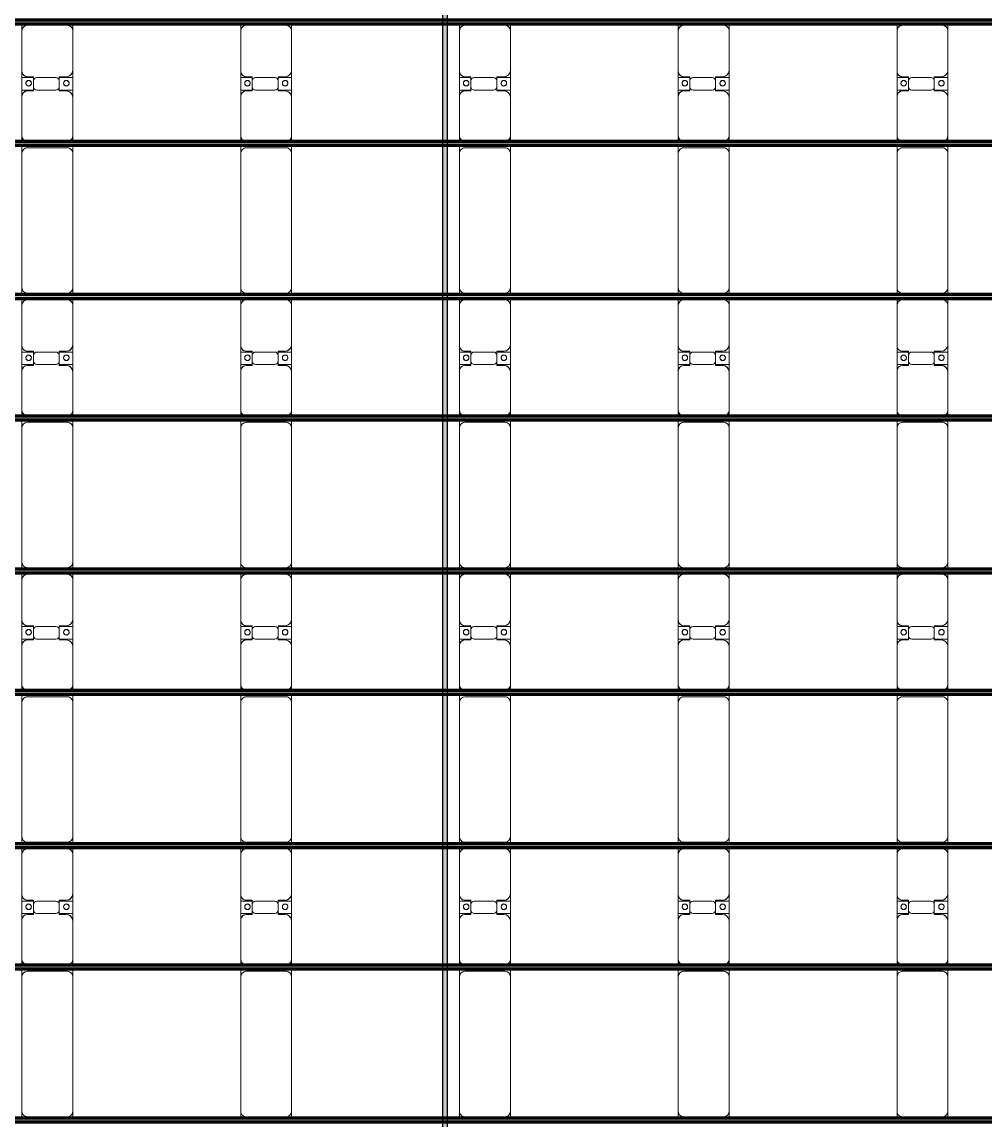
# Model space of a CAD drawing. Header units: millimetres. Extents: x -291190 to 146725, y 19759 to 185158.
# Drawn here: x -29412 to -20607, y 99463 to 109503 of the extents above; entities that cross this region are included whole.
import ezdxf

# ---------------------------------------------------------------- set-up
doc = ezdxf.new("R2010")
doc.units = ezdxf.units.MM
doc.layers.add('A-GENM', color=13, linetype='Continuous', lineweight=9)
doc.layers.add('S-BEAM', color=12, linetype='Continuous', lineweight=9)

# ---------------------------------------------------------------- blocks, each defined once
blk = doc.blocks.new('Dai phao do pin - DẢI PHAO ĐỠ PIN-51784-KHUNG KẾT CẤU BÈ PIN 4')
at = {"layer": 'A-GENM', "color": 7}
for p, q in [((45890, 242), (45950, 242)), ((45890, 242), (45950, 242)), ((46310, 242), (45950, 242)), ((46310, 242), (46492, 242)), ((46492, 242), (46310, 242)), ((46378, 242), (46560, 242)), ((46378, 116), (46378, 242)), ((46560, 242), (46378, 242)), ((46492, 242), (46492, 116)), ((46910, 242), (46560, 242)), ((46910, 242), (46960, 242)), ((46910, 242), (46960, 242)), ((47000, 242), (47070, 242)), ((47000, 242), (47070, 242)), ((48300, 242), (47070, 242)), ((48300, 242), (48360, 242)), ((48300, 242), (48360, 242)), ((48400, 242), (48460, 242)), ((48400, 242), (48460, 242)), ((48820, 242), (48460, 242)), ((48820, 242), (49002, 242)), ((49002, 242), (48820, 242)), ((48888, 242), (49070, 242)), ((48888, 116), (48888, 242)), ((49070, 242), (48888, 242)), ((49002, 242), (49002, 116)), ((49420, 242), (49070, 242)), ((49420, 242), (49470, 242)), ((49420, 242), (49470, 242)), ((49510, 242), (49580, 242)), ((49510, 242), (49580, 242)), ((50810, 242), (49580, 242)), ((50810, 242), (50870, 242)), ((50810, 242), (50870, 242)), ((50910, 242), (50970, 242)), ((50910, 242), (50970, 242)), ((51330, 242), (50970, 242)), ((51330, 242), (51512, 242)), ((51512, 242), (51330, 242)), ((51398, 242), (51580, 242)), ((51398, 116), (51398, 242)), ((51580, 242), (51398, 242)), ((51512, 242), (51512, 116)), ((51930, 242), (51580, 242)), ((51930, 242), (51980, 242)), ((51930, 242), (51980, 242)), ((52020, 242), (52090, 242)), ((52020, 242), (52090, 242)), ((53320, 242), (52090, 242)), ((53320, 242), (53380, 242)), ((53320, 242), (53380, 242)), ((53420, 242), (53480, 242)), ((53420, 242), (53480, 242)), ((53840, 242), (53480, 242)), ((53840, 242), (54022, 242)), ((54022, 242), (53840, 242)), ((53908, 242), (54090, 242)), ((53908, 116), (53908, 242)), ((54090, 242), (53908, 242)), ((54022, 242), (54022, 116)), ((54440, 242), (54090, 242)), ((54440, 242), (54490, 242)), ((54440, 242), (54490, 242)), ((54530, 242), (54600, 242)), ((54530, 242), (54600, 242)), ((55830, 242), (54600, 242)), ((55830, 242), (55890, 242)), ((55830, 242), (55890, 242)), ((45900, 192), (45900, -173)), ((46370, 118), (46370, 182)), ((46462, 118), (46370, 118)), ((46500, 118), (46408, 118)), ((46500, 182), (46500, 118)), ((47020, 192), (47020, -173)), ((48350, -173), (48350, 192)), ((48410, 192), (48410, -173)), ((48880, 118), (48880, 182)), ((48972, 118), (48880, 118)), ((49010, 118), (48918, 118)), ((49010, 182), (49010, 118)), ((49530, 192), (49530, -173)), ((50860, -173), (50860, 192)), ((50920, 192), (50920, -173)), ((51390, 118), (51390, 182)), ((51482, 118), (51390, 118)), ((51520, 118), (51428, 118)), ((51520, 182), (51520, 118)), ((52040, 192), (52040, -173)), ((53370, -173), (53370, 192)), ((53430, 192), (53430, -173)), ((53900, 118), (53900, 182)), ((53992, 118), (53900, 118)), ((54030, 118), (53938, 118)), ((54030, 182), (54030, 118)), ((54550, 192), (54550, -173)), ((55880, -173), (55880, 192)), ((46378, 88), (46378, -88)), ((46492, -88), (46492, 88)), ((48888, 88), (48888, -88)), ((49002, -88), (49002, 88)), ((51398, 88), (51398, -88)), ((51512, -88), (51512, 88)), ((53908, 88), (53908, -88)), ((54022, -88), (54022, 88)), ((46370, -173), (46370, -118)), ((46370, -118), (46462, -118)), ((46378, -223), (46378, -116)), ((46378, -169), (46378, -202)), ((46408, -118), (46500, -118)), ((46492, -116), (46492, -223)), ((46500, -118), (46500, -173)), ((48880, -173), (48880, -118)), ((48880, -118), (48972, -118)), ((48888, -223), (48888, -116)), ((48888, -169), (48888, -202)), ((48918, -118), (49010, -118)), ((49002, -116), (49002, -223)), ((49010, -118), (49010, -173)), ((51390, -173), (51390, -118)), ((51390, -118), (51482, -118)), ((51398, -223), (51398, -116)), ((51398, -169), (51398, -202)), ((51428, -118), (51520, -118)), ((51512, -116), (51512, -223)), ((51520, -118), (51520, -173)), ((53900, -173), (53900, -118)), ((53900, -118), (53992, -118)), ((53908, -223), (53908, -116)), ((53908, -169), (53908, -202)), ((53938, -118), (54030, -118)), ((54022, -116), (54022, -223)), ((54030, -118), (54030, -173)), ((45950, -223), (45890, -223)), ((45950, -223), (45890, -223)), ((45950, -223), (46320, -223)), ((46492, -223), (46320, -223)), ((46320, -223), (46492, -223)), ((46550, -223), (46378, -223)), ((46378, -223), (46550, -223)), ((46550, -223), (46910, -223)), ((46960, -223), (46910, -223)), ((46960, -223), (46910, -223)), ((47070, -223), (47000, -223)), ((47070, -223), (47000, -223)), ((47070, -223), (48300, -223)), ((48360, -223), (48300, -223)), ((48360, -223), (48300, -223)), ((48460, -223), (48400, -223)), ((48460, -223), (48400, -223)), ((48460, -223), (48830, -223)), ((49002, -223), (48830, -223)), ((48830, -223), (49002, -223)), ((49060, -223), (48888, -223)), ((48888, -223), (49060, -223)), ((49060, -223), (49420, -223)), ((49470, -223), (49420, -223)), ((49470, -223), (49420, -223)), ((49580, -223), (49510, -223)), ((49580, -223), (49510, -223)), ((49580, -223), (50810, -223)), ((50870, -223), (50810, -223)), ((50870, -223), (50810, -223)), ((50970, -223), (50910, -223)), ((50970, -223), (50910, -223)), ((50970, -223), (51340, -223)), ((51512, -223), (51340, -223)), ((51340, -223), (51512, -223)), ((51570, -223), (51398, -223)), ((51398, -223), (51570, -223)), ((51570, -223), (51930, -223)), ((51980, -223), (51930, -223)), ((51980, -223), (51930, -223)), ((52090, -223), (52020, -223)), ((52090, -223), (52020, -223)), ((52090, -223), (53320, -223)), ((53380, -223), (53320, -223)), ((53380, -223), (53320, -223)), ((53480, -223), (53420, -223)), ((53480, -223), (53420, -223)), ((53480, -223), (53850, -223)), ((54022, -223), (53850, -223)), ((53850, -223), (54022, -223)), ((54080, -223), (53908, -223)), ((53908, -223), (54080, -223)), ((54080, -223), (54440, -223)), ((54490, -223), (54440, -223)), ((54490, -223), (54440, -223)), ((54600, -223), (54530, -223)), ((54600, -223), (54530, -223)), ((54600, -223), (55830, -223)), ((55890, -223), (55830, -223)), ((55890, -223), (55830, -223))]:
    blk.add_line(p, q, dxfattribs=at)
for centre, radius, start, end in [((45950, 192), 50, 90, 180), ((45950, 192), 50, 105, 180), ((46310, 182), 60, 360, 90), ((46310, 182), 60, 45, 60), ((46310, 182), 60, 360, 60), ((46310, 182), 60, 45, 60), ((46429, 183), 25, 0, 180), ((46429, 183), 25, 360, 165), ((46431, 183), 25, 360, 180), ((46431, 183), 25, 90, 180), ((46431, 183), 25, 15, 75), ((46560, 182), 60, 90, 180), ((46560, 182), 60, 120, 180), ((46910, 192), 50, 15, 90), ((46910, 192), 50, 15, 71.9222), ((47070, 192), 50, 90, 180), ((47070, 192), 50, 150, 180), ((47070, 192), 50, 105, 120), ((48300, 192), 50, 360, 90), ((48300, 192), 50, 60, 90), ((48300, 192), 50, 15, 30), ((48460, 192), 50, 90, 180), ((48460, 192), 50, 105, 180), ((48820, 182), 60, 360, 90), ((48820, 182), 60, 45, 60), ((48820, 182), 60, 360, 60), ((48820, 182), 60, 45, 60), ((48939, 183), 25, 0, 180), ((48939, 183), 25, 360, 165), ((48941, 183), 25, 360, 180), ((48941, 183), 25, 90, 180), ((48941, 183), 25, 15, 75), ((49070, 182), 60, 90, 180), ((49070, 182), 60, 120, 180), ((49420, 192), 50, 15, 90), ((49420, 192), 50, 15, 75), ((49580, 192), 50, 90, 180), ((49580, 192), 50, 150, 180), ((49580, 192), 50, 105, 120), ((50810, 192), 50, 360, 90), ((50810, 192), 50, 60, 90), ((50810, 192), 50, 15, 30), ((50970, 192), 50, 90, 180), ((50970, 192), 50, 105, 180), ((51330, 182), 60, 360, 90), ((51330, 182), 60, 45, 60), ((51330, 182), 60, 360, 60), ((51330, 182), 60, 45, 60), ((51449, 183), 25, 0, 180), ((51449, 183), 25, 360, 165), ((51451, 183), 25, 360, 180), ((51451, 183), 25, 90, 180), ((51451, 183), 25, 15, 75), ((51580, 182), 60, 90, 180), ((51580, 182), 60, 120, 180), ((51930, 192), 50, 15, 90), ((51930, 192), 50, 15, 75), ((52090, 192), 50, 90, 180), ((52090, 192), 50, 150, 180), ((52090, 192), 50, 105, 120), ((53320, 192), 50, 360, 90), ((53320, 192), 50, 60, 90), ((53320, 192), 50, 15, 30), ((53480, 192), 50, 90, 180), ((53480, 192), 50, 105, 180), ((53840, 182), 60, 360, 90), ((53840, 182), 60, 45, 60), ((53840, 182), 60, 360, 60), ((53840, 182), 60, 45, 60), ((53959, 183), 25, 0, 180), ((53959, 183), 25, 360, 165), ((53961, 183), 25, 0, 180), ((53961, 183), 25, 90, 180), ((53961, 183), 25, 15, 75), ((54090, 182), 60, 90, 180), ((54090, 182), 60, 120, 180), ((54440, 192), 50, 15, 90), ((54440, 192), 50, 15, 75), ((54600, 192), 50, 90, 180), ((54600, 192), 50, 150, 180), ((54600, 192), 50, 105, 120), ((55830, 192), 50, 360, 90), ((55830, 192), 50, 60, 90), ((55830, 192), 50, 15, 30), ((46408, 88), 30, 90, 180), ((46429, 183), 25, 180, 360), ((46431, 183), 25, 180, 0), ((46431, 183), 25, 180, 270), ((46429, 183), 25, 210, 255), ((46429, 183), 25, 270, 360), ((46431, 183), 25, 285, 330), ((46462, 88), 30, 360, 90), ((48918, 88), 30, 90, 180), ((48939, 183), 25, 180, 0), ((48941, 183), 25, 180, 0), ((48941, 183), 25, 180, 270), ((48939, 183), 25, 210, 255), ((48939, 183), 25, 270, 360), ((48941, 183), 25, 285, 330), ((48972, 88), 30, 360, 90), ((51428, 88), 30, 90, 180), ((51449, 183), 25, 180, 0), ((51451, 183), 25, 180, 0), ((51451, 183), 25, 180, 270), ((51449, 183), 25, 210, 255), ((51449, 183), 25, 270, 360), ((51451, 183), 25, 285, 330), ((51482, 88), 30, 360, 90), ((53938, 88), 30, 90, 180), ((53959, 183), 25, 180, 0), ((53961, 183), 25, 180, 0), ((53961, 183), 25, 180, 270), ((53959, 183), 25, 210, 255), ((53959, 183), 25, 270, 360), ((53961, 183), 25, 285, 330), ((53992, 88), 30, 360, 90), ((46408, -88), 30, 180, 270), ((46462, -88), 30, 270, 360), ((48918, -88), 30, 180, 270), ((48972, -88), 30, 270, 360), ((51428, -88), 30, 180, 270), ((51482, -88), 30, 270, 360), ((53938, -88), 30, 180, 270), ((53992, -88), 30, 270, 360), ((45950, -173), 50, 180, 270), ((45950, -173), 50, 180, 255), ((46320, -173), 50, 270, 360), ((46320, -173), 50, 285, 360), ((46320, -173), 50, 315, 0), ((46320, -173), 50, 315, 0), ((46429, -162), 25, 0, 180), ((46429, -162), 25, 105, 165), ((46429, -162), 25, 180, 360), ((46429, -162), 25, 195, 360), ((46431, -162), 25, 0, 180), ((46431, -162), 25, 105, 180), ((46431, -162), 25, 180, 0), ((46431, -162), 25, 180, 270), ((46429, -162), 25, 360, 75), ((46431, -162), 25, 15, 75), ((46431, -162), 25, 285, 345), ((46550, -173), 50, 180, 270), ((46550, -173), 50, 180, 255), ((46550, -173), 50, 210, 225), ((46550, -173), 50, 210, 225), ((46910, -173), 50, 270, 345), ((46910, -173), 50, 288.0778, 345), ((47070, -173), 50, 180, 270), ((47070, -173), 50, 180, 210), ((48300, -173), 50, 270, 360), ((48300, -173), 50, 330, 360), ((48460, -173), 50, 180, 270), ((48460, -173), 50, 180, 255), ((48830, -173), 50, 270, 360), ((48830, -173), 50, 285, 360), ((48830, -173), 50, 315, 0), ((48830, -173), 50, 315, 0), ((48939, -162), 25, 0, 180), ((48939, -162), 25, 105, 165), ((48939, -162), 25, 180, 0), ((48939, -162), 25, 195, 360), ((48941, -162), 25, 0, 180), ((48941, -162), 25, 105, 180), ((48941, -162), 25, 180, 0), ((48941, -162), 25, 180, 270), ((48939, -162), 25, 360, 75), ((48941, -162), 25, 15, 75), ((48941, -162), 25, 285, 345), ((49060, -173), 50, 180, 270), ((49060, -173), 50, 180, 255), ((49060, -173), 50, 210, 225), ((49060, -173), 50, 210, 225), ((49420, -173), 50, 270, 345), ((49420, -173), 50, 285, 345), ((49580, -173), 50, 180, 270), ((49580, -173), 50, 180, 210), ((50810, -173), 50, 270, 360), ((50810, -173), 50, 330, 360), ((50970, -173), 50, 180, 270), ((50970, -173), 50, 180, 255), ((51340, -173), 50, 270, 360), ((51340, -173), 50, 285, 360), ((51340, -173), 50, 315, 0), ((51340, -173), 50, 315, 0), ((51449, -162), 25, 0, 180), ((51449, -162), 25, 105, 165), ((51449, -162), 25, 180, 0), ((51449, -162), 25, 195, 360), ((51451, -162), 25, 0, 180), ((51451, -162), 25, 105, 180), ((51451, -162), 25, 180, 0), ((51451, -162), 25, 180, 270), ((51449, -162), 25, 360, 75), ((51451, -162), 25, 15, 75), ((51451, -162), 25, 285, 345), ((51570, -173), 50, 180, 270), ((51570, -173), 50, 180, 255), ((51570, -173), 50, 210, 225), ((51570, -173), 50, 210, 225), ((51930, -173), 50, 270, 345), ((51930, -173), 50, 285, 345), ((52090, -173), 50, 180, 270), ((52090, -173), 50, 180, 210), ((53320, -173), 50, 270, 360), ((53320, -173), 50, 330, 360), ((53480, -173), 50, 180, 270), ((53480, -173), 50, 180, 255), ((53850, -173), 50, 270, 360), ((53850, -173), 50, 285, 360), ((53850, -173), 50, 315, 0), ((53850, -173), 50, 315, 0), ((53959, -162), 25, 0, 180), ((53959, -162), 25, 105, 165), ((53959, -162), 25, 180, 0), ((53959, -162), 25, 195, 360), ((53961, -162), 25, 0, 180), ((53961, -162), 25, 105, 180), ((53961, -162), 25, 180, 0), ((53961, -162), 25, 180, 270), ((53959, -162), 25, 360, 75), ((53961, -162), 25, 15, 75), ((53961, -162), 25, 285, 345), ((54080, -173), 50, 180, 270), ((54080, -173), 50, 180, 255), ((54080, -173), 50, 210, 225), ((54080, -173), 50, 210, 225), ((54440, -173), 50, 270, 345), ((54440, -173), 50, 285, 345), ((54600, -173), 50, 180, 270), ((54600, -173), 50, 180, 210), ((55830, -173), 50, 270, 360), ((55830, -173), 50, 330, 360), ((47070, -173), 50, 240, 270), ((48300, -173), 50, 285, 300), ((49580, -173), 50, 240, 270), ((50810, -173), 50, 285, 300), ((52090, -173), 50, 240, 270), ((53320, -173), 50, 285, 300), ((54600, -173), 50, 240, 270), ((55830, -173), 50, 285, 300)]:
    blk.add_arc(centre, radius, start, end, dxfattribs=at)
blk = doc.blocks.new('Dai phao do pin - DẢI PHAO ĐỠ PIN-V15-KHUNG KẾT CẤU BÈ PIN 4')
at = {"layer": 'A-GENM', "color": 7}
for p, q in [((45890, 242), (45950, 242)), ((45890, 242), (45950, 242)), ((46310, 242), (45950, 242)), ((46310, 242), (46492, 242)), ((46492, 242), (46310, 242)), ((46378, 242), (46560, 242)), ((46378, 116), (46378, 242)), ((46560, 242), (46378, 242)), ((46492, 242), (46492, 116)), ((46910, 242), (46560, 242)), ((46910, 242), (46960, 242)), ((46910, 242), (46960, 242)), ((47000, 242), (47070, 242)), ((47000, 242), (47070, 242)), ((48300, 242), (47070, 242)), ((48300, 242), (48360, 242)), ((48300, 242), (48360, 242)), ((48400, 242), (48460, 242)), ((48400, 242), (48460, 242)), ((48820, 242), (48460, 242)), ((48820, 242), (49002, 242)), ((49002, 242), (48820, 242)), ((48888, 242), (49070, 242)), ((48888, 116), (48888, 242)), ((49070, 242), (48888, 242)), ((49002, 242), (49002, 116)), ((49420, 242), (49070, 242)), ((49420, 242), (49470, 242)), ((49420, 242), (49470, 242)), ((49510, 242), (49580, 242)), ((49510, 242), (49580, 242)), ((50810, 242), (49580, 242)), ((50810, 242), (50870, 242)), ((50810, 242), (50870, 242)), ((50910, 242), (50970, 242)), ((50910, 242), (50970, 242)), ((51330, 242), (50970, 242)), ((51330, 242), (51512, 242)), ((51512, 242), (51330, 242)), ((51398, 242), (51580, 242)), ((51398, 116), (51398, 242)), ((51580, 242), (51398, 242)), ((51512, 242), (51512, 116)), ((51930, 242), (51580, 242)), ((51930, 242), (51980, 242)), ((51930, 242), (51980, 242)), ((52020, 242), (52090, 242)), ((52020, 242), (52090, 242)), ((53320, 242), (52090, 242)), ((53320, 242), (53380, 242)), ((53320, 242), (53380, 242)), ((53420, 242), (53480, 242)), ((53420, 242), (53480, 242)), ((53840, 242), (53480, 242)), ((53840, 242), (54022, 242)), ((54022, 242), (53840, 242)), ((53908, 242), (54090, 242)), ((53908, 116), (53908, 242)), ((54090, 242), (53908, 242)), ((54022, 242), (54022, 116)), ((54440, 242), (54090, 242)), ((54440, 242), (54490, 242)), ((54440, 242), (54490, 242)), ((54530, 242), (54600, 242)), ((54530, 242), (54600, 242)), ((55830, 242), (54600, 242)), ((55830, 242), (55890, 242)), ((55830, 242), (55890, 242)), ((45900, 192), (45900, -173)), ((46370, 118), (46370, 182)), ((46462, 118), (46370, 118)), ((46500, 118), (46408, 118)), ((46500, 182), (46500, 118)), ((47020, 192), (47020, -173)), ((48350, -173), (48350, 192)), ((48410, 192), (48410, -173)), ((48880, 118), (48880, 182)), ((48972, 118), (48880, 118)), ((49010, 118), (48918, 118)), ((49010, 182), (49010, 118)), ((49530, 192), (49530, -173)), ((50860, -173), (50860, 192)), ((50920, 192), (50920, -173)), ((51390, 118), (51390, 182)), ((51482, 118), (51390, 118)), ((51520, 118), (51428, 118)), ((51520, 182), (51520, 118)), ((52040, 192), (52040, -173)), ((53370, -173), (53370, 192)), ((53430, 192), (53430, -173)), ((53900, 118), (53900, 182)), ((53992, 118), (53900, 118)), ((54030, 118), (53938, 118)), ((54030, 182), (54030, 118)), ((54550, 192), (54550, -173)), ((55880, -173), (55880, 192)), ((46378, 88), (46378, -88)), ((46492, -88), (46492, 88)), ((48888, 88), (48888, -88)), ((49002, -88), (49002, 88)), ((51398, 88), (51398, -88)), ((51512, -88), (51512, 88)), ((53908, 88), (53908, -88)), ((54022, -88), (54022, 88)), ((46370, -173), (46370, -118)), ((46370, -118), (46462, -118)), ((46378, -223), (46378, -116)), ((46378, -175), (46378, -202)), ((46408, -118), (46500, -118)), ((46492, -116), (46492, -223)), ((46500, -118), (46500, -173)), ((48880, -173), (48880, -118)), ((48880, -118), (48972, -118)), ((48888, -223), (48888, -116)), ((48888, -175), (48888, -202)), ((48918, -118), (49010, -118)), ((49002, -116), (49002, -223)), ((49010, -118), (49010, -173)), ((51390, -173), (51390, -118)), ((51390, -118), (51482, -118)), ((51398, -223), (51398, -116)), ((51398, -175), (51398, -202)), ((51428, -118), (51520, -118)), ((51512, -116), (51512, -223)), ((51520, -118), (51520, -173)), ((53900, -173), (53900, -118)), ((53900, -118), (53992, -118)), ((53908, -223), (53908, -116)), ((53908, -175), (53908, -202)), ((53938, -118), (54030, -118)), ((54022, -116), (54022, -223)), ((54030, -118), (54030, -173)), ((45950, -223), (45890, -223)), ((45950, -223), (45890, -223)), ((45950, -223), (46320, -223)), ((46492, -223), (46320, -223)), ((46320, -223), (46492, -223)), ((46550, -223), (46378, -223)), ((46378, -223), (46550, -223)), ((46550, -223), (46910, -223)), ((46960, -223), (46910, -223)), ((46960, -223), (46910, -223)), ((47070, -223), (47000, -223)), ((47070, -223), (47000, -223)), ((47070, -223), (48300, -223)), ((48360, -223), (48300, -223)), ((48360, -223), (48300, -223)), ((48460, -223), (48400, -223)), ((48460, -223), (48400, -223)), ((48460, -223), (48830, -223)), ((49002, -223), (48830, -223)), ((48830, -223), (49002, -223)), ((49060, -223), (48888, -223)), ((48888, -223), (49060, -223)), ((49060, -223), (49420, -223)), ((49470, -223), (49420, -223)), ((49470, -223), (49420, -223)), ((49580, -223), (49510, -223)), ((49580, -223), (49510, -223)), ((49580, -223), (50810, -223)), ((50870, -223), (50810, -223)), ((50870, -223), (50810, -223)), ((50970, -223), (50910, -223)), ((50970, -223), (50910, -223)), ((50970, -223), (51340, -223)), ((51512, -223), (51340, -223)), ((51340, -223), (51512, -223)), ((51570, -223), (51398, -223)), ((51398, -223), (51570, -223)), ((51570, -223), (51930, -223)), ((51980, -223), (51930, -223)), ((51980, -223), (51930, -223)), ((52090, -223), (52020, -223)), ((52090, -223), (52020, -223)), ((52090, -223), (53320, -223)), ((53380, -223), (53320, -223)), ((53380, -223), (53320, -223)), ((53480, -223), (53420, -223)), ((53480, -223), (53420, -223)), ((53480, -223), (53850, -223)), ((54022, -223), (53850, -223)), ((53850, -223), (54022, -223)), ((54080, -223), (53908, -223)), ((53908, -223), (54080, -223)), ((54080, -223), (54440, -223)), ((54490, -223), (54440, -223)), ((54490, -223), (54440, -223)), ((54600, -223), (54530, -223)), ((54600, -223), (54530, -223)), ((54600, -223), (55830, -223)), ((55890, -223), (55830, -223)), ((55890, -223), (55830, -223))]:
    blk.add_line(p, q, dxfattribs=at)
for centre, radius, start, end in [((45950, 192), 50, 90, 180), ((45950, 192), 50, 105, 180), ((46310, 182), 60, 360, 90), ((46310, 182), 60, 45, 60), ((46310, 182), 60, 360, 60), ((46310, 182), 60, 45, 60), ((46429, 183), 25, 0, 180), ((46429, 183), 25, 360, 165), ((46431, 183), 25, 360, 180), ((46431, 183), 25, 90, 180), ((46431, 183), 25, 15, 75), ((46560, 182), 60, 90, 180), ((46560, 182), 60, 120, 180), ((46910, 192), 50, 15, 90), ((46910, 192), 50, 15, 71.9222), ((47070, 192), 50, 90, 180), ((47070, 192), 50, 150, 180), ((47070, 192), 50, 105, 120), ((48300, 192), 50, 360, 90), ((48300, 192), 50, 60, 90), ((48300, 192), 50, 15, 30), ((48460, 192), 50, 90, 180), ((48460, 192), 50, 105, 180), ((48820, 182), 60, 360, 90), ((48820, 182), 60, 45, 60), ((48820, 182), 60, 360, 60), ((48820, 182), 60, 45, 60), ((48939, 183), 25, 0, 180), ((48939, 183), 25, 360, 165), ((48941, 183), 25, 360, 180), ((48941, 183), 25, 90, 180), ((48941, 183), 25, 15, 75), ((49070, 182), 60, 90, 180), ((49070, 182), 60, 120, 180), ((49420, 192), 50, 15, 90), ((49420, 192), 50, 15, 75), ((49580, 192), 50, 90, 180), ((49580, 192), 50, 150, 180), ((49580, 192), 50, 105, 120), ((50810, 192), 50, 360, 90), ((50810, 192), 50, 60, 90), ((50810, 192), 50, 15, 30), ((50970, 192), 50, 90, 180), ((50970, 192), 50, 105, 180), ((51330, 182), 60, 360, 90), ((51330, 182), 60, 45, 60), ((51330, 182), 60, 360, 60), ((51330, 182), 60, 45, 60), ((51449, 183), 25, 0, 180), ((51449, 183), 25, 360, 165), ((51451, 183), 25, 360, 180), ((51451, 183), 25, 90, 180), ((51451, 183), 25, 15, 75), ((51580, 182), 60, 90, 180), ((51580, 182), 60, 120, 180), ((51930, 192), 50, 15, 90), ((51930, 192), 50, 15, 75), ((52090, 192), 50, 90, 180), ((52090, 192), 50, 150, 180), ((52090, 192), 50, 105, 120), ((53320, 192), 50, 360, 90), ((53320, 192), 50, 60, 90), ((53320, 192), 50, 15, 30), ((53480, 192), 50, 90, 180), ((53480, 192), 50, 105, 180), ((53840, 182), 60, 360, 90), ((53840, 182), 60, 45, 60), ((53840, 182), 60, 360, 60), ((53840, 182), 60, 45, 60), ((53959, 183), 25, 0, 180), ((53959, 183), 25, 360, 165), ((53961, 183), 25, 0, 180), ((53961, 183), 25, 90, 180), ((53961, 183), 25, 15, 75), ((54090, 182), 60, 90, 180), ((54090, 182), 60, 120, 180), ((54440, 192), 50, 15, 90), ((54440, 192), 50, 15, 75), ((54600, 192), 50, 90, 180), ((54600, 192), 50, 150, 180), ((54600, 192), 50, 105, 120), ((55830, 192), 50, 360, 90), ((55830, 192), 50, 60, 90), ((55830, 192), 50, 15, 30), ((46408, 88), 30, 90, 180), ((46429, 183), 25, 180, 360), ((46431, 183), 25, 180, 0), ((46431, 183), 25, 180, 270), ((46429, 183), 25, 210, 255), ((46429, 183), 25, 270, 360), ((46431, 183), 25, 285, 330), ((46462, 88), 30, 360, 90), ((48918, 88), 30, 90, 180), ((48939, 183), 25, 180, 0), ((48941, 183), 25, 180, 0), ((48941, 183), 25, 180, 270), ((48939, 183), 25, 210, 255), ((48939, 183), 25, 270, 360), ((48941, 183), 25, 285, 330), ((48972, 88), 30, 360, 90), ((51428, 88), 30, 90, 180), ((51449, 183), 25, 180, 0), ((51451, 183), 25, 180, 0), ((51451, 183), 25, 180, 270), ((51449, 183), 25, 210, 255), ((51449, 183), 25, 270, 360), ((51451, 183), 25, 285, 330), ((51482, 88), 30, 360, 90), ((53938, 88), 30, 90, 180), ((53959, 183), 25, 180, 0), ((53961, 183), 25, 180, 0), ((53961, 183), 25, 180, 270), ((53959, 183), 25, 210, 255), ((53959, 183), 25, 270, 360), ((53961, 183), 25, 285, 330), ((53992, 88), 30, 360, 90), ((46408, -88), 30, 180, 270), ((46462, -88), 30, 270, 360), ((48918, -88), 30, 180, 270), ((48972, -88), 30, 270, 360), ((51428, -88), 30, 180, 270), ((51482, -88), 30, 270, 360), ((53938, -88), 30, 180, 270), ((53992, -88), 30, 270, 360), ((45950, -173), 50, 180, 270), ((45950, -173), 50, 181.2575, 255), ((46320, -173), 50, 270, 360), ((46320, -173), 50, 285, 358.7425), ((46320, -173), 50, 315, 358.7425), ((46320, -173), 50, 315, 358.7425), ((46429, -162), 25, 0, 180), ((46429, -162), 25, 105, 165), ((46429, -162), 25, 180, 360), ((46429, -162), 25, 195, 360), ((46431, -162), 25, 0, 180), ((46431, -162), 25, 105, 180), ((46431, -162), 25, 180, 0), ((46431, -162), 25, 180, 270), ((46429, -162), 25, 360, 75), ((46431, -162), 25, 15, 75), ((46431, -162), 25, 285, 345), ((46550, -173), 50, 180, 270), ((46550, -173), 50, 181.2575, 255), ((46550, -173), 50, 210, 225), ((46550, -173), 50, 210, 225), ((46910, -173), 50, 270, 345), ((46910, -173), 50, 288.0778, 345), ((47070, -173), 50, 180, 270), ((47070, -173), 50, 181.2575, 210), ((48300, -173), 50, 270, 360), ((48300, -173), 50, 330, 358.7425), ((48460, -173), 50, 180, 270), ((48460, -173), 50, 181.2575, 255), ((48830, -173), 50, 270, 360), ((48830, -173), 50, 285, 358.7425), ((48830, -173), 50, 315, 358.7425), ((48830, -173), 50, 315, 358.7425), ((48939, -162), 25, 0, 180), ((48939, -162), 25, 105, 165), ((48939, -162), 25, 180, 0), ((48939, -162), 25, 195, 360), ((48941, -162), 25, 0, 180), ((48941, -162), 25, 105, 180), ((48941, -162), 25, 180, 0), ((48941, -162), 25, 180, 270), ((48939, -162), 25, 360, 75), ((48941, -162), 25, 15, 75), ((48941, -162), 25, 285, 345), ((49060, -173), 50, 180, 270), ((49060, -173), 50, 181.2575, 255), ((49060, -173), 50, 210, 225), ((49060, -173), 50, 210, 225), ((49420, -173), 50, 270, 345), ((49420, -173), 50, 285, 345), ((49580, -173), 50, 180, 270), ((49580, -173), 50, 181.2575, 210), ((50810, -173), 50, 270, 360), ((50810, -173), 50, 330, 360), ((50970, -173), 50, 180, 270), ((50970, -173), 50, 180, 255), ((51340, -173), 50, 270, 360), ((51340, -173), 50, 285, 358.7425), ((51340, -173), 50, 315, 358.7425), ((51340, -173), 50, 315, 358.7425), ((51449, -162), 25, 0, 180), ((51449, -162), 25, 105, 165), ((51449, -162), 25, 180, 0), ((51449, -162), 25, 195, 360), ((51451, -162), 25, 0, 180), ((51451, -162), 25, 105, 180), ((51451, -162), 25, 180, 0), ((51451, -162), 25, 180, 270), ((51449, -162), 25, 360, 75), ((51451, -162), 25, 15, 75), ((51451, -162), 25, 285, 345), ((51570, -173), 50, 180, 270), ((51570, -173), 50, 181.2575, 255), ((51570, -173), 50, 210, 225), ((51570, -173), 50, 210, 225), ((51930, -173), 50, 270, 345), ((51930, -173), 50, 285, 345), ((52090, -173), 50, 180, 270), ((52090, -173), 50, 181.2575, 210), ((53320, -173), 50, 270, 360), ((53320, -173), 50, 330, 358.7425), ((53480, -173), 50, 180, 270), ((53480, -173), 50, 181.2575, 255), ((53850, -173), 50, 270, 360), ((53850, -173), 50, 285, 358.7425), ((53850, -173), 50, 315, 358.7425), ((53850, -173), 50, 315, 358.7425), ((53959, -162), 25, 0, 180), ((53959, -162), 25, 105, 165), ((53959, -162), 25, 180, 0), ((53959, -162), 25, 195, 360), ((53961, -162), 25, 0, 180), ((53961, -162), 25, 105, 180), ((53961, -162), 25, 180, 0), ((53961, -162), 25, 180, 270), ((53959, -162), 25, 360, 75), ((53961, -162), 25, 15, 75), ((53961, -162), 25, 285, 345), ((54080, -173), 50, 180, 270), ((54080, -173), 50, 181.2575, 255), ((54080, -173), 50, 210, 225), ((54080, -173), 50, 210, 225), ((54440, -173), 50, 270, 345), ((54440, -173), 50, 285, 345), ((54600, -173), 50, 180, 270), ((54600, -173), 50, 180, 210), ((55830, -173), 50, 270, 360), ((55830, -173), 50, 330, 358.7425), ((47070, -173), 50, 240, 270), ((48300, -173), 50, 285, 300), ((49580, -173), 50, 240, 270), ((50810, -173), 50, 285, 300), ((52090, -173), 50, 240, 270), ((53320, -173), 50, 285, 300), ((54600, -173), 50, 240, 270), ((55830, -173), 50, 285, 300)]:
    blk.add_arc(centre, radius, start, end, dxfattribs=at)
blk = doc.blocks.new('Dai phao do pin - DẢI PHAO ĐỠ PIN-V16-KHUNG KẾT CẤU BÈ PIN 4')
at = {"layer": 'A-GENM', "color": 7}
for p, q in [((45890, 242), (45950, 242)), ((45890, 242), (45950, 242)), ((46310, 242), (45950, 242)), ((46310, 242), (46492, 242)), ((46492, 242), (46310, 242)), ((46378, 242), (46560, 242)), ((46378, 116), (46378, 242)), ((46560, 242), (46378, 242)), ((46492, 242), (46492, 116)), ((46910, 242), (46560, 242)), ((46910, 242), (46960, 242)), ((46910, 242), (46960, 242)), ((47000, 242), (47070, 242)), ((47000, 242), (47070, 242)), ((48300, 242), (47070, 242)), ((48300, 242), (48360, 242)), ((48300, 242), (48360, 242)), ((48400, 242), (48460, 242)), ((48400, 242), (48460, 242)), ((48820, 242), (48460, 242)), ((48820, 242), (49002, 242)), ((49002, 242), (48820, 242)), ((48888, 242), (49070, 242)), ((48888, 116), (48888, 242)), ((49070, 242), (48888, 242)), ((49002, 242), (49002, 116)), ((49420, 242), (49070, 242)), ((49420, 242), (49470, 242)), ((49420, 242), (49470, 242)), ((49510, 242), (49580, 242)), ((49510, 242), (49580, 242)), ((50810, 242), (49580, 242)), ((50810, 242), (50870, 242)), ((50810, 242), (50870, 242)), ((50910, 242), (50970, 242)), ((50910, 242), (50970, 242)), ((51330, 242), (50970, 242)), ((51330, 242), (51512, 242)), ((51512, 242), (51330, 242)), ((51398, 242), (51580, 242)), ((51398, 116), (51398, 242)), ((51580, 242), (51398, 242)), ((51512, 242), (51512, 116)), ((51930, 242), (51580, 242)), ((51930, 242), (51980, 242)), ((51930, 242), (51980, 242)), ((52020, 242), (52090, 242)), ((52020, 242), (52090, 242)), ((53320, 242), (52090, 242)), ((53320, 242), (53380, 242)), ((53320, 242), (53380, 242)), ((53420, 242), (53480, 242)), ((53420, 242), (53480, 242)), ((53840, 242), (53480, 242)), ((53840, 242), (54022, 242)), ((54022, 242), (53840, 242)), ((53908, 242), (54090, 242)), ((53908, 116), (53908, 242)), ((54090, 242), (53908, 242)), ((54022, 242), (54022, 116)), ((54440, 242), (54090, 242)), ((54440, 242), (54490, 242)), ((54440, 242), (54490, 242)), ((54530, 242), (54600, 242)), ((54530, 242), (54600, 242)), ((55830, 242), (54600, 242)), ((55830, 242), (55890, 242)), ((55830, 242), (55890, 242)), ((45900, 192), (45900, -173)), ((46370, 118), (46370, 182)), ((46462, 118), (46370, 118)), ((46500, 118), (46408, 118)), ((46500, 182), (46500, 118)), ((47020, 192), (47020, -173)), ((48350, -173), (48350, 192)), ((48410, 192), (48410, -173)), ((48880, 118), (48880, 182)), ((48972, 118), (48880, 118)), ((49010, 118), (48918, 118)), ((49010, 182), (49010, 118)), ((49530, 192), (49530, -173)), ((50860, -173), (50860, 192)), ((50920, 192), (50920, -173)), ((51390, 118), (51390, 182)), ((51482, 118), (51390, 118)), ((51520, 118), (51428, 118)), ((51520, 182), (51520, 118)), ((52040, 192), (52040, -173)), ((53370, -173), (53370, 192)), ((53430, 192), (53430, -173)), ((53900, 118), (53900, 182)), ((53992, 118), (53900, 118)), ((54030, 118), (53938, 118)), ((54030, 182), (54030, 118)), ((54550, 192), (54550, -173)), ((55880, -173), (55880, 192)), ((46378, 88), (46378, -88)), ((46492, -88), (46492, 88)), ((48888, 88), (48888, -88)), ((49002, -88), (49002, 88)), ((51398, 88), (51398, -88)), ((51512, -88), (51512, 88)), ((53908, 88), (53908, -88)), ((54022, -88), (54022, 88)), ((46370, -173), (46370, -118)), ((46370, -118), (46462, -118)), ((46378, -223), (46378, -116)), ((46378, -169), (46378, -202)), ((46408, -118), (46500, -118)), ((46492, -116), (46492, -223)), ((46500, -118), (46500, -173)), ((48880, -173), (48880, -118)), ((48880, -118), (48972, -118)), ((48888, -223), (48888, -116)), ((48888, -169), (48888, -202)), ((48918, -118), (49010, -118)), ((49002, -116), (49002, -223)), ((49010, -118), (49010, -173)), ((51390, -173), (51390, -118)), ((51390, -118), (51482, -118)), ((51398, -223), (51398, -116)), ((51398, -169), (51398, -202)), ((51428, -118), (51520, -118)), ((51512, -116), (51512, -223)), ((51520, -118), (51520, -173)), ((53900, -173), (53900, -118)), ((53900, -118), (53992, -118)), ((53908, -223), (53908, -116)), ((53908, -169), (53908, -202)), ((53938, -118), (54030, -118)), ((54022, -116), (54022, -223)), ((54030, -118), (54030, -173)), ((45950, -223), (45890, -223)), ((45950, -223), (45890, -223)), ((45950, -223), (46320, -223)), ((46492, -223), (46320, -223)), ((46320, -223), (46492, -223)), ((46550, -223), (46378, -223)), ((46378, -223), (46550, -223)), ((46550, -223), (46910, -223)), ((46960, -223), (46910, -223)), ((46960, -223), (46910, -223)), ((47070, -223), (47000, -223)), ((47070, -223), (47000, -223)), ((47070, -223), (48300, -223)), ((48360, -223), (48300, -223)), ((48360, -223), (48300, -223)), ((48460, -223), (48400, -223)), ((48460, -223), (48400, -223)), ((48460, -223), (48830, -223)), ((49002, -223), (48830, -223)), ((48830, -223), (49002, -223)), ((49060, -223), (48888, -223)), ((48888, -223), (49060, -223)), ((49060, -223), (49420, -223)), ((49470, -223), (49420, -223)), ((49470, -223), (49420, -223)), ((49580, -223), (49510, -223)), ((49580, -223), (49510, -223)), ((49580, -223), (50810, -223)), ((50870, -223), (50810, -223)), ((50870, -223), (50810, -223)), ((50970, -223), (50910, -223)), ((50970, -223), (50910, -223)), ((50970, -223), (51340, -223)), ((51512, -223), (51340, -223)), ((51340, -223), (51512, -223)), ((51570, -223), (51398, -223)), ((51398, -223), (51570, -223)), ((51570, -223), (51930, -223)), ((51980, -223), (51930, -223)), ((51980, -223), (51930, -223)), ((52090, -223), (52020, -223)), ((52090, -223), (52020, -223)), ((52090, -223), (53320, -223)), ((53380, -223), (53320, -223)), ((53380, -223), (53320, -223)), ((53480, -223), (53420, -223)), ((53480, -223), (53420, -223)), ((53480, -223), (53850, -223)), ((54022, -223), (53850, -223)), ((53850, -223), (54022, -223)), ((54080, -223), (53908, -223)), ((53908, -223), (54080, -223)), ((54080, -223), (54440, -223)), ((54490, -223), (54440, -223)), ((54490, -223), (54440, -223)), ((54600, -223), (54530, -223)), ((54600, -223), (54530, -223)), ((54600, -223), (55830, -223)), ((55890, -223), (55830, -223))]:
    blk.add_line(p, q, dxfattribs=at)
for centre, radius, start, end in [((45950, 192), 50, 90, 180), ((45950, 192), 50, 105, 180), ((46310, 182), 60, 360, 90), ((46310, 182), 60, 45, 60), ((46310, 182), 60, 9.6457, 60), ((46310, 182), 60, 45, 60), ((46429, 183), 25, 0, 180), ((46429, 183), 25, 360, 160.2286), ((46431, 183), 25, 360, 180), ((46431, 183), 25, 90, 180), ((46431, 183), 25, 15, 75), ((46560, 182), 60, 90, 180), ((46560, 182), 60, 120, 170.3543), ((46910, 192), 50, 15, 90), ((46910, 192), 50, 15, 71.9222), ((47070, 192), 50, 90, 180), ((47070, 192), 50, 150, 180), ((47070, 192), 50, 105, 120), ((48300, 192), 50, 360, 90), ((48300, 192), 50, 60, 90), ((48300, 192), 50, 15, 30), ((48460, 192), 50, 90, 180), ((48460, 192), 50, 105, 180), ((48820, 182), 60, 360, 90), ((48820, 182), 60, 45, 60), ((48820, 182), 60, 9.6457, 60), ((48820, 182), 60, 45, 60), ((48939, 183), 25, 0, 180), ((48939, 183), 25, 360, 160.2286), ((48941, 183), 25, 360, 180), ((48941, 183), 25, 90, 180), ((48941, 183), 25, 15, 75), ((49070, 182), 60, 90, 180), ((49070, 182), 60, 120, 170.3543), ((49420, 192), 50, 15, 90), ((49420, 192), 50, 15, 75), ((49580, 192), 50, 90, 180), ((49580, 192), 50, 150, 180), ((49580, 192), 50, 105, 120), ((50810, 192), 50, 360, 90), ((50810, 192), 50, 60, 90), ((50810, 192), 50, 15, 30), ((50970, 192), 50, 90, 180), ((50970, 192), 50, 105, 180), ((51330, 182), 60, 360, 90), ((51330, 182), 60, 45, 60), ((51330, 182), 60, 9.6457, 60), ((51330, 182), 60, 45, 60), ((51449, 183), 25, 0, 180), ((51449, 183), 25, 360, 160.2286), ((51451, 183), 25, 360, 180), ((51451, 183), 25, 90, 180), ((51451, 183), 25, 15, 75), ((51580, 182), 60, 90, 180), ((51580, 182), 60, 120, 170.3543), ((51930, 192), 50, 15, 90), ((51930, 192), 50, 15, 75), ((52090, 192), 50, 90, 180), ((52090, 192), 50, 150, 180), ((52090, 192), 50, 105, 120), ((53320, 192), 50, 360, 90), ((53320, 192), 50, 60, 90), ((53320, 192), 50, 15, 30), ((53480, 192), 50, 90, 180), ((53480, 192), 50, 105, 180), ((53840, 182), 60, 360, 90), ((53840, 182), 60, 45, 60), ((53840, 182), 60, 9.6457, 60), ((53840, 182), 60, 45, 60), ((53959, 183), 25, 0, 180), ((53959, 183), 25, 360, 160.2286), ((53961, 183), 25, 0, 180), ((53961, 183), 25, 90, 180), ((53961, 183), 25, 15, 75), ((54090, 182), 60, 90, 180), ((54090, 182), 60, 120, 170.3543), ((54440, 192), 50, 15, 90), ((54440, 192), 50, 15, 75), ((54600, 192), 50, 90, 180), ((54600, 192), 50, 150, 180), ((54600, 192), 50, 105, 120), ((55830, 192), 50, 360, 90), ((55830, 192), 50, 60, 90), ((55830, 192), 50, 15, 30), ((46408, 88), 30, 90, 180), ((46429, 183), 25, 180, 360), ((46431, 183), 25, 180, 0), ((46431, 183), 25, 180, 270), ((46429, 183), 25, 210, 255), ((46429, 183), 25, 270, 360), ((46431, 183), 25, 285, 330), ((46462, 88), 30, 360, 90), ((48918, 88), 30, 90, 180), ((48939, 183), 25, 180, 0), ((48941, 183), 25, 180, 0), ((48941, 183), 25, 180, 270), ((48939, 183), 25, 210, 255), ((48939, 183), 25, 270, 360), ((48941, 183), 25, 285, 330), ((48972, 88), 30, 360, 90), ((51428, 88), 30, 90, 180), ((51449, 183), 25, 180, 0), ((51451, 183), 25, 180, 0), ((51451, 183), 25, 180, 270), ((51449, 183), 25, 210, 255), ((51449, 183), 25, 270, 360), ((51451, 183), 25, 285, 330), ((51482, 88), 30, 360, 90), ((53938, 88), 30, 90, 180), ((53959, 183), 25, 180, 0), ((53961, 183), 25, 180, 0), ((53961, 183), 25, 180, 270), ((53959, 183), 25, 210, 255), ((53959, 183), 25, 270, 360), ((53961, 183), 25, 285, 330), ((53992, 88), 30, 360, 90), ((46408, -88), 30, 180, 270), ((46462, -88), 30, 270, 360), ((48918, -88), 30, 180, 270), ((48972, -88), 30, 270, 360), ((51428, -88), 30, 180, 270), ((51482, -88), 30, 270, 360), ((53938, -88), 30, 180, 270), ((53992, -88), 30, 270, 360), ((45950, -173), 50, 180, 270), ((45950, -173), 50, 180, 255), ((46320, -173), 50, 270, 360), ((46320, -173), 50, 285, 360), ((46320, -173), 50, 315, 0), ((46320, -173), 50, 315, 0), ((46429, -162), 25, 0, 180), ((46429, -162), 25, 105, 165), ((46429, -162), 25, 180, 360), ((46429, -162), 25, 195, 360), ((46431, -162), 25, 0, 180), ((46431, -162), 25, 105, 180), ((46431, -162), 25, 180, 0), ((46431, -162), 25, 180, 270), ((46429, -162), 25, 360, 75), ((46431, -162), 25, 15, 75), ((46431, -162), 25, 285, 345), ((46550, -173), 50, 180, 270), ((46550, -173), 50, 180, 255), ((46550, -173), 50, 210, 225), ((46550, -173), 50, 210, 225), ((46910, -173), 50, 270, 345), ((46910, -173), 50, 288.0778, 345), ((47070, -173), 50, 180, 270), ((47070, -173), 50, 180, 210), ((48300, -173), 50, 270, 360), ((48300, -173), 50, 330, 360), ((48460, -173), 50, 180, 270), ((48460, -173), 50, 180, 255), ((48830, -173), 50, 270, 360), ((48830, -173), 50, 285, 360), ((48830, -173), 50, 315, 0), ((48830, -173), 50, 315, 0), ((48939, -162), 25, 0, 180), ((48939, -162), 25, 105, 165), ((48939, -162), 25, 180, 0), ((48939, -162), 25, 195, 360), ((48941, -162), 25, 0, 180), ((48941, -162), 25, 105, 180), ((48941, -162), 25, 180, 0), ((48941, -162), 25, 180, 270), ((48939, -162), 25, 360, 75), ((48941, -162), 25, 15, 75), ((48941, -162), 25, 285, 345), ((49060, -173), 50, 180, 270), ((49060, -173), 50, 180, 255), ((49060, -173), 50, 210, 225), ((49060, -173), 50, 210, 225), ((49420, -173), 50, 270, 345), ((49420, -173), 50, 285, 345), ((49580, -173), 50, 180, 270), ((49580, -173), 50, 180, 210), ((50810, -173), 50, 270, 360), ((50810, -173), 50, 330, 360), ((50970, -173), 50, 180, 270), ((50970, -173), 50, 180, 255), ((51340, -173), 50, 270, 360), ((51340, -173), 50, 285, 360), ((51340, -173), 50, 315, 0), ((51340, -173), 50, 315, 0), ((51449, -162), 25, 0, 180), ((51449, -162), 25, 105, 165), ((51449, -162), 25, 180, 0), ((51449, -162), 25, 195, 360), ((51451, -162), 25, 0, 180), ((51451, -162), 25, 105, 180), ((51451, -162), 25, 180, 0), ((51451, -162), 25, 180, 270), ((51449, -162), 25, 360, 75), ((51451, -162), 25, 15, 75), ((51451, -162), 25, 285, 345), ((51570, -173), 50, 180, 270), ((51570, -173), 50, 180, 255), ((51570, -173), 50, 210, 225), ((51570, -173), 50, 210, 225), ((51930, -173), 50, 270, 345), ((51930, -173), 50, 285, 345), ((52090, -173), 50, 180, 270), ((52090, -173), 50, 180, 210), ((53320, -173), 50, 270, 360), ((53320, -173), 50, 330, 360), ((53480, -173), 50, 180, 270), ((53480, -173), 50, 180, 255), ((53850, -173), 50, 270, 360), ((53850, -173), 50, 285, 360), ((53850, -173), 50, 315, 0), ((53850, -173), 50, 315, 0), ((53959, -162), 25, 0, 180), ((53959, -162), 25, 105, 165), ((53959, -162), 25, 180, 0), ((53959, -162), 25, 195, 360), ((53961, -162), 25, 0, 180), ((53961, -162), 25, 105, 180), ((53961, -162), 25, 180, 0), ((53961, -162), 25, 180, 270), ((53959, -162), 25, 360, 75), ((53961, -162), 25, 15, 75), ((53961, -162), 25, 285, 345), ((54080, -173), 50, 180, 270), ((54080, -173), 50, 180, 255), ((54080, -173), 50, 210, 225), ((54080, -173), 50, 210, 225), ((54440, -173), 50, 270, 345), ((54440, -173), 50, 285, 345), ((54600, -173), 50, 180, 270), ((54600, -173), 50, 180, 210), ((55830, -173), 50, 270, 360), ((55830, -173), 50, 330, 360), ((47070, -173), 50, 240, 270), ((48300, -173), 50, 285, 300), ((49580, -173), 50, 240, 270), ((50810, -173), 50, 285, 300), ((52090, -173), 50, 240, 270), ((53320, -173), 50, 285, 300), ((54600, -173), 50, 240, 270), ((55830, -173), 50, 285, 300)]:
    blk.add_arc(centre, radius, start, end, dxfattribs=at)
blk = doc.blocks.new('Dầm C52 - Dầm C52-V25-KHUNG KẾT CẤU BÈ PIN 4')
at = {"layer": 'S-BEAM', "lineweight": 140}
blk.add_hatch(color=1, dxfattribs=at).paths.add_polyline_path([(-173700, 20), (-174540, 20), (-174540, -20), (174540, -20), (174540, 20), (-172792, 20)])
at = {"layer": 'S-BEAM', "color": 1, "lineweight": 140}
for p, q in [((-174540, 20), (174540, 20)), ((174540, -20), (-174540, -20))]:
    blk.add_line(p, q, dxfattribs=at)
blk = doc.blocks.new('Dầm C52 - Dầm C52-73882-KHUNG KẾT CẤU BÈ PIN 4')
at = {"layer": 'S-BEAM', "lineweight": 140}
blk.add_hatch(color=1, dxfattribs=at).paths.add_polyline_path([(-173700, 20), (-174540, 20), (-174540, -20), (174501, -20), (174501, 20), (-172792, 20)])
at = {"layer": 'S-BEAM', "color": 1, "lineweight": 140}
for p, q in [((-174540, 20), (174501, 20)), ((174501, -20), (-174540, -20))]:
    blk.add_line(p, q, dxfattribs=at)
blk = doc.blocks.new('Dầm C52 - Hộp 40x60-62905-KHUNG KẾT CẤU BÈ PIN 4')
at = {"layer": 'S-BEAM', "lineweight": 25}
blk.add_hatch(color=4, dxfattribs=at).paths.add_polyline_path([(-37712, -20), (37712, -20), (37712, 20), (-37712, 20)])
at = {"layer": 'S-BEAM', "color": 4, "lineweight": 25}
for p, q in [((-37712, 20), (37712, 20)), ((37712, -20), (-37712, -20))]:
    blk.add_line(p, q, dxfattribs=at)

msp = doc.modelspace()

# ---------------------------------------------------------------- block references
at = {"layer": 'A-GENM', "color": 7, "rotation": 269.9999999999996}
for name, p in [('Dai phao do pin - DẢI PHAO ĐỠ PIN-V16-KHUNG KẾT CẤU BÈ PIN 4', (-29189, 155373)), ('Dai phao do pin - DẢI PHAO ĐỠ PIN-51784-KHUNG KẾT CẤU BÈ PIN 4', (-27189, 155373)), ('Dai phao do pin - DẢI PHAO ĐỠ PIN-V15-KHUNG KẾT CẤU BÈ PIN 4', (-25189, 155373)), ('Dai phao do pin - DẢI PHAO ĐỠ PIN-51784-KHUNG KẾT CẤU BÈ PIN 4', (-23189, 155373)), ('Dai phao do pin - DẢI PHAO ĐỠ PIN-51784-KHUNG KẾT CẤU BÈ PIN 4', (-21189, 155373))]:
    msp.add_blockref(name, p, dxfattribs=at)
at = {"layer": 'S-BEAM', "color": 4, "lineweight": 25, "rotation": 89.99999999999977}
msp.add_blockref('Dầm C52 - Hộp 40x60-62905-KHUNG KẾT CẤU BÈ PIN 4', (-25544, 121505), dxfattribs=at)
at = {"layer": 'S-BEAM', "color": 1, "lineweight": 140, "rotation": 180}
for name, p in [('Dầm C52 - Dầm C52-V25-KHUNG KẾT CẤU BÈ PIN 4', (-109124, 109503)), ('Dầm C52 - Dầm C52-73882-KHUNG KẾT CẤU BÈ PIN 4', (-109124, 108393)), ('Dầm C52 - Dầm C52-V25-KHUNG KẾT CẤU BÈ PIN 4', (-109124, 106993)), ('Dầm C52 - Dầm C52-73882-KHUNG KẾT CẤU BÈ PIN 4', (-109124, 105883)), ('Dầm C52 - Dầm C52-V25-KHUNG KẾT CẤU BÈ PIN 4', (-109124, 104483)), ('Dầm C52 - Dầm C52-73882-KHUNG KẾT CẤU BÈ PIN 4', (-109124, 103373)), ('Dầm C52 - Dầm C52-V25-KHUNG KẾT CẤU BÈ PIN 4', (-109124, 101973)), ('Dầm C52 - Dầm C52-73882-KHUNG KẾT CẤU BÈ PIN 4', (-109124, 100863)), ('Dầm C52 - Dầm C52-V25-KHUNG KẾT CẤU BÈ PIN 4', (-109124, 99463))]:
    msp.add_blockref(name, p, dxfattribs=at)

doc.saveas('drawing.dxf')
